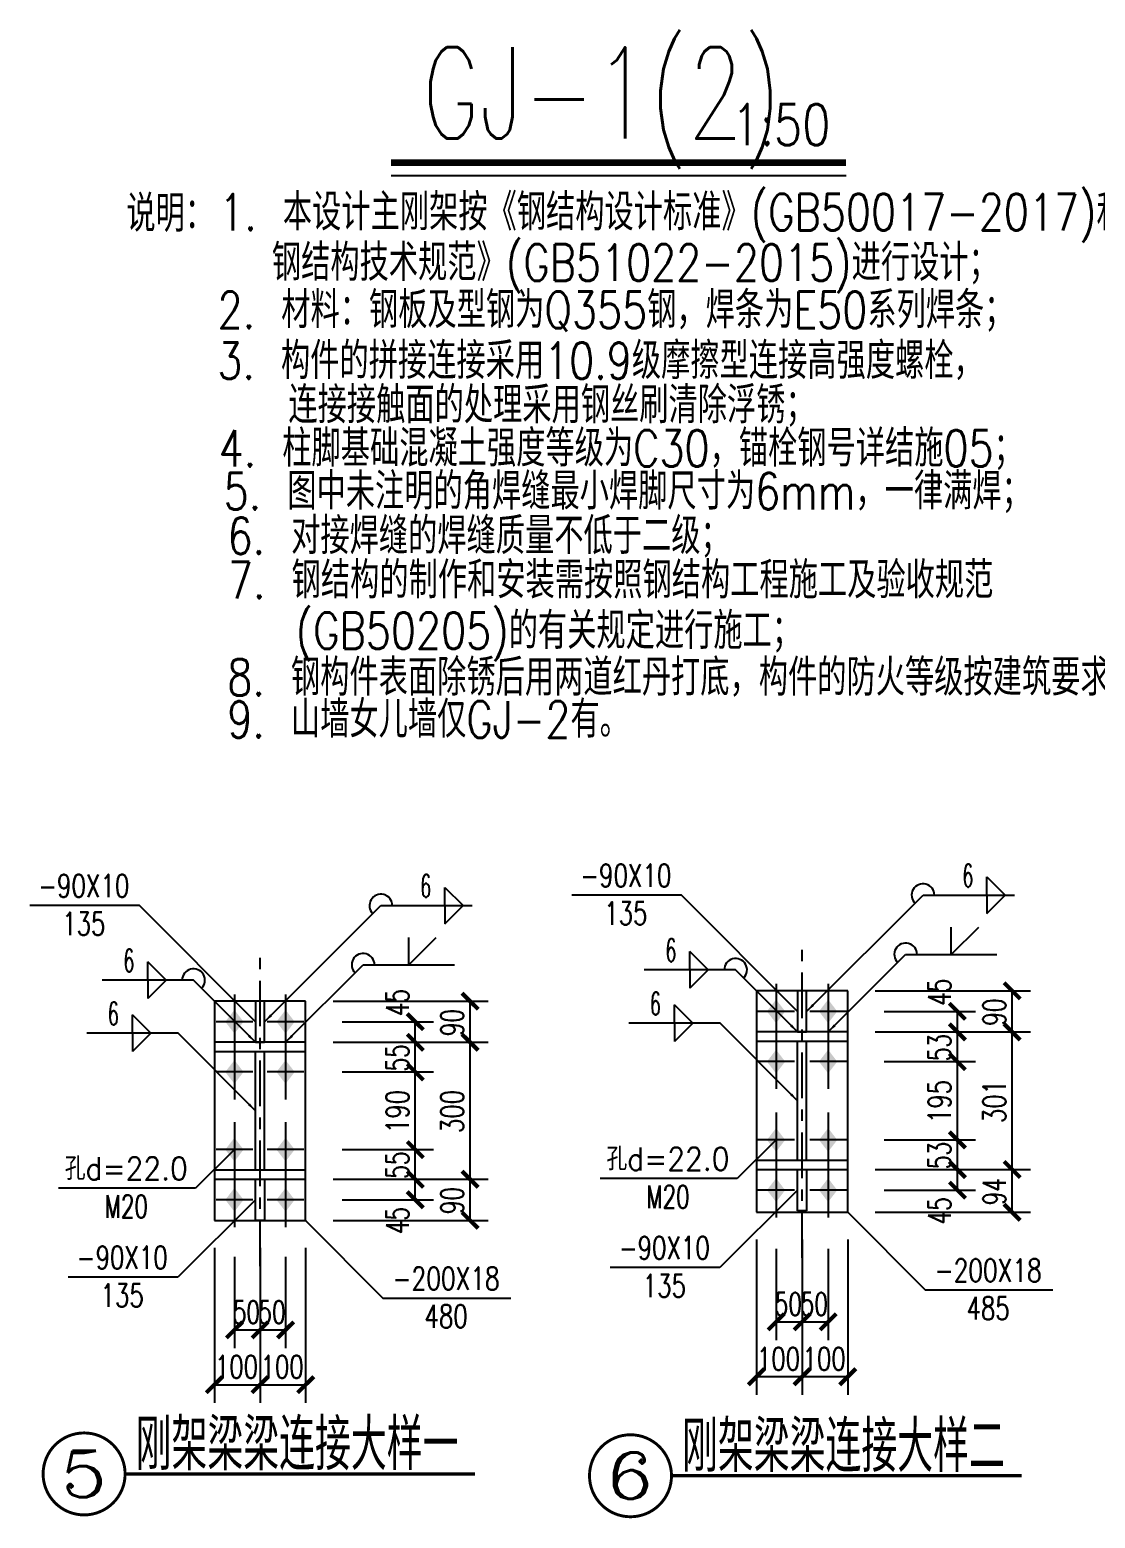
# Model space of a CAD drawing. Extents: x -1389621 to 57380, y -92505 to 283644.
# Drawn here: x -141931 to -127931, y -35307 to -15745 of the extents above; entities that cross this region are included whole.
import ezdxf
from ezdxf.enums import TextEntityAlignment as Align

# ---------------------------------------------------------------- set-up
doc = ezdxf.new("R2010")
doc.units = 0
doc.header["$LTSCALE"] = 100
doc.header["$MEASUREMENT"] = 0
doc.linetypes.add('6', pattern=[8.75, 5, -1.25, 1.25, -1.25])
doc.linetypes.add('DOTE', pattern=[2.42, 2, -0.2, 0.02, -0.2])
doc.layers.get('0').update_dxf_attribs({"linetype": 'CONTINUOUS'})
for name, color, linetype in [('10', 7, 'CONTINUOUS'), ('1000', 2, 'CONTINUOUS'), ('20', 2, 'CONTINUOUS'), ('5图框', 7, 'CONTINUOUS'), ('AXIS', 3, 'CONTINUOUS'), ('DIM', 3, 'CONTINUOUS'), ('DIM_SYMB', 3, 'CONTINUOUS'), ('尺寸标注', 253, 'CONTINUOUS'), ('焊缝标注', 253, 'CONTINUOUS'), ('螺栓孔标注', 253, 'CONTINUOUS'), ('钢板标注', 253, 'CONTINUOUS')]:
    doc.layers.add(name, color=color, linetype=linetype)
doc.layers.add('PUB_TEXT', color=7, linetype='CONTINUOUS', lineweight=15)
doc.styles.add('7MMCN', font='simplex.shx', dxfattribs={"width": 0.7, "height": 1680, "bigfont": 'hztxt.shx'})
doc.styles.add('_HZTXT', font='txt.shx', dxfattribs={"width": 0.7, "bigfont": 'HZTXT.shx'})
doc.styles.add('_TCH_LABEL', font='COMPLEX', dxfattribs={"bigfont": 'GBCBIG'})
doc.styles.add('hztxt', font='txt', dxfattribs={"width": 0.7, "height": 10, "bigfont": 'hztxt.shx'})
doc.styles.get("Standard").update_dxf_attribs({"font": 'txt', "height": 3, "bigfont": 'hztxt'})

# ---------------------------------------------------------------- blocks, each defined once
blk = doc.blocks.new('A$C1A460FD3')
at = {"layer": '10', "color": 7, "linetype": '6'}
blk.add_line((2521, 2742), (2521, 6142), dxfattribs=at)
at = {"layer": '10', "color": 253}
for p, q in [((2241, 5717), (2241, 5117)), ((2801, 5717), (2801, 5117)), ((2441, 5417), (2041, 5417)), ((3001, 5417), (2601, 5417)), ((2241, 5167), (2241, 4567)), ((2801, 5167), (2801, 4567)), ((2441, 4867), (2041, 4867)), ((3001, 4867), (2601, 4867)), ((2241, 4317), (2241, 3717)), ((2801, 4317), (2801, 3717)), ((2441, 4017), (2041, 4017)), ((3001, 4017), (2601, 4017)), ((2241, 3767), (2241, 3167)), ((2801, 3767), (2801, 3167)), ((2441, 3467), (2041, 3467)), ((3001, 3467), (2601, 3467))]:
    blk.add_line(p, q, dxfattribs=at)
at = {"layer": '10', "color": 3}
for p, q in [((3021, 5192), (2021, 5192)), ((2021, 5192), (2021, 5092)), ((2021, 5092), (3021, 5092)), ((2471, 3792), (2471, 5092)), ((2571, 3792), (2571, 5092)), ((3021, 5092), (3021, 5192)), ((3021, 3792), (2021, 3792)), ((2021, 3792), (2021, 3692)), ((3021, 3692), (3021, 3792)), ((2021, 3692), (3021, 3692))]:
    blk.add_line(p, q, dxfattribs=at)
at = {"layer": '10'}
for points in [[(2241, 5547), (2141, 5417), (2341, 5417), (2241, 5287)], [(2801, 5547), (2701, 5417), (2901, 5417), (2801, 5287)], [(2241, 4997), (2141, 4867), (2341, 4867), (2241, 4737)], [(2801, 4997), (2701, 4867), (2901, 4867), (2801, 4737)], [(2241, 4147), (2141, 4017), (2341, 4017), (2241, 3887)], [(2801, 4147), (2701, 4017), (2901, 4017), (2801, 3887)], [(2241, 3597), (2141, 3467), (2341, 3467), (2241, 3337)], [(2801, 3597), (2701, 3467), (2901, 3467), (2801, 3337)]]:
    blk.add_solid(points, dxfattribs=at)
at = {"layer": '1000', "const_width": 36.1, "elevation": -969}
blk.add_lwpolyline([(1044, 465), (4877, 465)], dxfattribs=at)
at = {"layer": '20'}
for p, q in [((3021, 5642), (2021, 5642)), ((2021, 5642), (2021, 3242)), ((2571, 5642), (2471, 5642)), ((2471, 5642), (2471, 5192)), ((2571, 5192), (2571, 5642)), ((3021, 3242), (3021, 5642)), ((2471, 5192), (2571, 5192)), ((2471, 3692), (2571, 3692)), ((2471, 3242), (2471, 3692)), ((2571, 3692), (2571, 3242)), ((2021, 3242), (3021, 3242)), ((2571, 3242), (2471, 3242))]:
    blk.add_line(p, q, dxfattribs=at)
at = {"layer": 'AXIS', "const_width": 32.1, "elevation": -969}
blk.add_lwpolyline([(1044, 465, 1), (146, 465, 1)], format="xyb", close=True, dxfattribs=at)
at = {"layer": '尺寸标注'}
for p, q in [((3321, 5642), (5021, 5642)), ((4821, 5192), (4821, 5642)), ((3421, 5417), (4421, 5417)), ((4221, 5192), (4221, 5417)), ((3321, 5192), (5021, 5192)), ((3321, 5192), (5021, 5192)), ((3421, 5192), (4421, 5192)), ((3421, 5192), (4421, 5192)), ((4221, 4867), (4221, 5192)), ((4821, 3692), (4821, 5192)), ((3421, 4867), (4421, 4867)), ((3421, 4867), (4421, 4867)), ((4221, 4017), (4221, 4867)), ((3421, 4017), (4421, 4017)), ((3421, 4017), (4421, 4017)), ((4221, 3692), (4221, 4017)), ((3321, 3692), (5021, 3692)), ((3321, 3692), (5021, 3692)), ((3421, 3692), (4421, 3692)), ((3421, 3692), (4421, 3692)), ((4221, 3467), (4221, 3692)), ((4821, 3242), (4821, 3692)), ((3421, 3467), (4421, 3467)), ((3321, 3242), (5021, 3242)), ((2021, 2942), (2021, 1242)), ((2521, 2942), (2521, 1242)), ((2521, 2942), (2521, 1242)), ((3021, 2942), (3021, 1242)), ((2241, 2842), (2241, 1842)), ((2521, 2842), (2521, 1842)), ((2521, 2842), (2521, 1842)), ((2801, 2842), (2801, 1842)), ((2241, 2042), (2521, 2042)), ((2521, 2042), (2801, 2042)), ((2021, 1442), (2521, 1442)), ((2521, 1442), (3021, 1442))]:
    blk.add_line(p, q, dxfattribs=at)
at = {"layer": '尺寸标注', "const_width": 45}
for points in [[(4733, 5730), (4910, 5554)], [(4133, 5505), (4310, 5329)], [(4133, 5280), (4310, 5104)], [(4133, 5280), (4310, 5104)], [(4733, 5280), (4910, 5104)], [(4733, 5280), (4910, 5104)], [(4133, 4955), (4310, 4779)], [(4133, 4955), (4310, 4779)], [(4133, 4105), (4310, 3929)], [(4133, 4105), (4310, 3929)], [(4133, 3780), (4310, 3604)], [(4133, 3780), (4310, 3604)], [(4733, 3780), (4910, 3604)], [(4733, 3780), (4910, 3604)], [(4133, 3555), (4310, 3379)], [(4733, 3330), (4910, 3154)], [(2153, 1954), (2330, 2130)], [(2433, 1954), (2610, 2130)], [(2433, 1954), (2610, 2130)], [(2713, 1954), (2890, 2130)], [(1933, 1354), (2110, 1530)], [(2433, 1354), (2610, 1530)], [(2433, 1354), (2610, 1530)], [(2933, 1354), (3110, 1530)]]:
    blk.add_lwpolyline(points, dxfattribs=at)
at = {"layer": '焊缝标注'}
for p, q in [((4545, 6889), (4745, 6689)), ((4545, 6689), (4545, 6889)), ((2571, 5417), (3845, 6689)), ((3845, 6689), (4845, 6689)), ((4545, 6489), (4745, 6689)), ((4545, 6689), (4545, 6489)), ((4150, 6040), (4150, 6340)), ((4150, 6040), (4450, 6340)), ((1493, 5872), (1293, 6072)), ((1293, 5872), (1293, 6072)), ((2801, 5192), (3650, 6040)), ((3650, 6040), (4650, 6040)), ((1793, 5872), (793, 5872)), ((1493, 5872), (1293, 5672)), ((1293, 5872), (1293, 5672)), ((2471, 5192), (1793, 5872)), ((1324, 5292), (1124, 5492)), ((1124, 5292), (1124, 5492)), ((1624, 5292), (624, 5292)), ((1324, 5292), (1124, 5092)), ((1124, 5292), (1124, 5092)), ((2471, 4442), (1624, 5292))]:
    blk.add_line(p, q, dxfattribs=at)
for centre, start, end in [((3845, 6689), 0, 224.9772), ((3650, 6040), 0, 224.9772), ((1793, 5872), 314.9316, 180)]:
    blk.add_arc(centre, 125, start, end, dxfattribs=at)
for points in [[(2571, 5417), (2653, 5477), (2631, 5498)], [(2471, 5192), (2411, 5273), (2390, 5252)], [(2801, 5192), (2883, 5252), (2861, 5273)], [(2471, 4442), (2411, 4523), (2390, 4502)]]:
    blk.add_solid(points, dxfattribs=at)
at = {"layer": '螺栓孔标注'}
for p, q in [((2241, 4017), (1816, 3594)), ((1816, 3594), (316, 3594))]:
    blk.add_line(p, q, dxfattribs=at)
at = {"layer": '螺栓孔标注', "const_width": 10}
blk.add_lwpolyline([(2246, 4017, 1), (2236, 4017, 1), (2246, 4017, 1)], format="xyb", dxfattribs=at)
at = {"layer": '钢板标注'}
for p, q in [((1200, 6691), (0, 6691)), ((2471, 5417), (1200, 6691)), ((2471, 3467), (1621, 2620)), ((3021, 3242), (3867, 2391)), ((1621, 2620), (421, 2620)), ((3867, 2391), (5267, 2391))]:
    blk.add_line(p, q, dxfattribs=at)
at = {"layer": '钢板标注', "const_width": 10}
for points in [[(2476, 5417, 1), (2466, 5417, 1), (2476, 5417, 1)], [(2476, 3467, 1), (2466, 3467, 1), (2476, 3467, 1)], [(3026, 3242, 1), (3016, 3242, 1), (3026, 3242, 1)]]:
    blk.add_lwpolyline(points, format="xyb", dxfattribs=at)
at = {"layer": 'DIM', "style": '7MMCN', "width": 0.7}
blk.add_text('刚架梁梁连接大样一', height=561.2, dxfattribs=at).set_placement((1159, 506, -969))
at = {"layer": 'PUB_TEXT', "color": 4, "linetype": 'DOTE', "style": '_TCH_LABEL', "width": 1.5}
blk.add_text('5', height=508, dxfattribs=at).set_placement((341, 211, -969), (849, 211, -969), align=Align.FIT)
at = {"layer": '尺寸标注'}
for s, width, p, p2 in [('45', 0.91, (4151, 5478), (4151, 5776)), ('90', 0.91, (4751, 5260), (4751, 5557)), ('55', 0.91, (4151, 4872), (4151, 5170)), ('190', 0.9828, (4151, 4197), (4151, 4670)), ('300', 0.91, (4751, 4197), (4751, 4670)), ('55', 0.91, (4151, 3697), (4151, 3995)), ('90', 0.91, (4751, 3310), (4751, 3607)), ('45', 0.91, (4151, 3091), (4151, 3388))]:
    blk.add_text(s, height=250, rotation=90, dxfattribs=dict(at, width=width)).set_placement(p, p2, align=Align.FIT)
for s, width, p, p2 in [('50', 0.909993, (2224, 2112), (2521, 2112)), ('50', 0.909993, (2504, 2112), (2801, 2112)), ('100', 0.982808, (2026, 1512), (2499, 1512)), ('100', 0.982808, (2526, 1512), (2999, 1512))]:
    blk.add_text(s, height=250, dxfattribs=dict(at, width=width)).set_placement(p, p2, align=Align.FIT)
at = {"layer": '焊缝标注'}
for width, p, p2 in [(0.980029, (4275, 6779), (4397, 6779)), (0.97998, (1023, 5962), (1146, 5962)), (0.980029, (854, 5382), (976, 5382))]:
    blk.add_text('6', height=250, dxfattribs=dict(at, width=width)).set_placement(p, p2, align=Align.FIT)
at = {"layer": '螺栓孔标注'}
for s, width, p, p2 in [('孔d=22.0', 1.038077, (384, 3684), (1731, 3684)), ('M20', 0.847248, (821, 3269), (1294, 3269))]:
    blk.add_text(s, height=250, dxfattribs=dict(at, width=width)).set_placement(p, p2, align=Align.FIT)
at = {"layer": '钢板标注'}
for s, width, p, p2 in [('-90X10', 0.894314, (92, 6781), (1090, 6781)), ('135', 0.982808, (355, 6366), (828, 6366)), ('-90X10', 0.894308, (514, 2710), (1511, 2710)), ('-200X18', 0.896616, (3972, 2481), (5145, 2481)), ('135', 0.982795, (776, 2295), (1249, 2295)), ('480', 0.909995, (4322, 2066), (4795, 2066))]:
    blk.add_text(s, height=250, dxfattribs=dict(at, width=width)).set_placement(p, p2, align=Align.FIT)
blk = doc.blocks.new('A$C2D345FEA')
at = {"layer": '10', "color": 7, "linetype": '6'}
blk.add_line((2521, 2851), (2521, 6276), dxfattribs=at)
at = {"layer": '10', "color": 253}
for p, q in [((2236, 5851), (2236, 5251)), ((2806, 5851), (2806, 5251)), ((2436, 5551), (2036, 5551)), ((3006, 5551), (2606, 5551)), ((2236, 5301), (2236, 4701)), ((2806, 5301), (2806, 4701)), ((2436, 5001), (2036, 5001)), ((3006, 5001), (2606, 5001)), ((2236, 4443), (2236, 3843)), ((2806, 4443), (2806, 3843)), ((2436, 4143), (2036, 4143)), ((3006, 4143), (2606, 4143)), ((2236, 3893), (2236, 3293)), ((2806, 3893), (2806, 3293)), ((2436, 3593), (2036, 3593)), ((3006, 3593), (2606, 3593))]:
    blk.add_line(p, q, dxfattribs=at)
at = {"layer": '10', "color": 3}
for p, q in [((3021, 5326), (2021, 5326)), ((2021, 5326), (2021, 5226)), ((2021, 5226), (3021, 5226)), ((2471, 3918), (2471, 5226)), ((2571, 3918), (2571, 5226)), ((3021, 5226), (3021, 5326)), ((3021, 3918), (2021, 3918)), ((2021, 3918), (2021, 3818)), ((3021, 3818), (3021, 3918)), ((2021, 3818), (3021, 3818))]:
    blk.add_line(p, q, dxfattribs=at)
at = {"layer": '10'}
for points in [[(2236, 5681), (2136, 5551), (2336, 5551), (2236, 5421)], [(2806, 5681), (2706, 5551), (2906, 5551), (2806, 5421)], [(2236, 5131), (2136, 5001), (2336, 5001), (2236, 4871)], [(2806, 5131), (2706, 5001), (2906, 5001), (2806, 4871)], [(2236, 4273), (2136, 4143), (2336, 4143), (2236, 4013)], [(2806, 4273), (2706, 4143), (2906, 4143), (2806, 4013)], [(2236, 3723), (2136, 3593), (2336, 3593), (2236, 3463)], [(2806, 3723), (2706, 3593), (2906, 3593), (2806, 3463)]]:
    blk.add_solid(points, dxfattribs=at)
at = {"layer": '1000', "const_width": 36.1, "elevation": -969}
blk.add_lwpolyline([(1091, 465), (4924, 465)], dxfattribs=at)
at = {"layer": '20'}
for p, q in [((3021, 5776), (2021, 5776)), ((2021, 5776), (2021, 3351)), ((2571, 5776), (2471, 5776)), ((2471, 5776), (2471, 5326)), ((2571, 5326), (2571, 5776)), ((3021, 3351), (3021, 5776)), ((2471, 5326), (2571, 5326)), ((2471, 3818), (2571, 3818)), ((2471, 3368), (2471, 3818)), ((2571, 3818), (2571, 3368)), ((2021, 3351), (3021, 3351)), ((2571, 3368), (2471, 3368))]:
    blk.add_line(p, q, dxfattribs=at)
at = {"layer": 'AXIS', "const_width": 32.1, "elevation": -969}
blk.add_lwpolyline([(1091, 465, 1), (193, 465, 1)], format="xyb", close=True, dxfattribs=at)
at = {"layer": '尺寸标注'}
for p, q in [((3321, 5776), (5021, 5776)), ((4821, 5326), (4821, 5776)), ((3421, 5551), (4421, 5551)), ((4221, 5326), (4221, 5551)), ((3321, 5326), (5021, 5326)), ((3321, 5326), (5021, 5326)), ((3421, 5326), (4421, 5326)), ((3421, 5326), (4421, 5326)), ((4221, 5001), (4221, 5326)), ((4821, 3818), (4821, 5326)), ((3421, 5001), (4421, 5001)), ((3421, 5001), (4421, 5001)), ((4221, 4143), (4221, 5001)), ((3421, 4143), (4421, 4143)), ((3421, 4143), (4421, 4143)), ((4221, 3818), (4221, 4143)), ((3321, 3818), (5021, 3818)), ((3321, 3818), (5021, 3818)), ((3421, 3818), (4421, 3818)), ((3421, 3818), (4421, 3818)), ((4221, 3593), (4221, 3818)), ((4821, 3351), (4821, 3818)), ((3421, 3593), (4421, 3593)), ((3321, 3351), (5021, 3351)), ((2021, 3051), (2021, 1351)), ((2236, 2951), (2236, 1951)), ((2521, 3051), (2521, 1351)), ((2521, 3051), (2521, 1351)), ((2521, 2951), (2521, 1951)), ((2521, 2951), (2521, 1951)), ((2806, 2951), (2806, 1951)), ((3021, 3051), (3021, 1351)), ((2236, 2151), (2521, 2151)), ((2521, 2151), (2806, 2151)), ((2021, 1551), (2521, 1551)), ((2521, 1551), (3021, 1551))]:
    blk.add_line(p, q, dxfattribs=at)
at = {"layer": '尺寸标注', "const_width": 45}
for points in [[(4733, 5864), (4910, 5687)], [(4133, 5639), (4310, 5462)], [(4133, 5414), (4310, 5237)], [(4133, 5414), (4310, 5237)], [(4733, 5414), (4910, 5237)], [(4733, 5414), (4910, 5237)], [(4133, 5089), (4310, 4912)], [(4133, 5089), (4310, 4912)], [(4133, 4232), (4310, 4055)], [(4133, 4232), (4310, 4055)], [(4133, 3907), (4310, 3730)], [(4133, 3907), (4310, 3730)], [(4733, 3907), (4910, 3730)], [(4733, 3907), (4910, 3730)], [(4133, 3682), (4310, 3505)], [(4733, 3439), (4910, 3262)], [(2148, 2062), (2325, 2239)], [(2433, 2062), (2610, 2239)], [(2433, 2062), (2610, 2239)], [(2718, 2062), (2895, 2239)], [(1933, 1462), (2110, 1639)], [(2433, 1462), (2610, 1639)], [(2433, 1462), (2610, 1639)], [(2933, 1462), (3110, 1639)]]:
    blk.add_lwpolyline(points, dxfattribs=at)
at = {"layer": '焊缝标注'}
for p, q in [((4545, 7023), (4745, 6823)), ((4545, 6823), (4545, 7023)), ((2571, 5551), (3845, 6823)), ((3845, 6823), (4845, 6823)), ((4545, 6623), (4745, 6823)), ((4545, 6823), (4545, 6623)), ((4155, 6174), (4155, 6474)), ((4155, 6174), (4455, 6474)), ((1493, 6005), (1293, 6205)), ((1293, 6005), (1293, 6205)), ((2806, 5326), (3655, 6174)), ((3655, 6174), (4655, 6174)), ((1793, 6005), (793, 6005)), ((1493, 6005), (1293, 5805)), ((1293, 6005), (1293, 5805)), ((2471, 5326), (1793, 6005)), ((1324, 5422), (1124, 5622)), ((1124, 5422), (1124, 5622)), ((1624, 5422), (624, 5422)), ((1324, 5422), (1124, 5222)), ((1124, 5422), (1124, 5222)), ((2471, 4572), (1624, 5422))]:
    blk.add_line(p, q, dxfattribs=at)
for centre, start, end in [((3845, 6823), 0, 224.9772), ((3655, 6174), 0, 224.9772), ((1793, 6005), 314.9316, 180)]:
    blk.add_arc(centre, 125, start, end, dxfattribs=at)
for points in [[(2571, 5551), (2653, 5611), (2631, 5632)], [(2471, 5326), (2411, 5407), (2390, 5386)], [(2806, 5326), (2888, 5386), (2866, 5407)], [(2471, 4572), (2411, 4653), (2390, 4632)]]:
    blk.add_solid(points, dxfattribs=at)
at = {"layer": '螺栓孔标注'}
for p, q in [((2236, 4143), (1811, 3720)), ((1811, 3720), (311, 3720))]:
    blk.add_line(p, q, dxfattribs=at)
at = {"layer": '螺栓孔标注', "const_width": 10}
blk.add_lwpolyline([(2241, 4143, 1), (2231, 4143, 1), (2241, 4143, 1)], format="xyb", dxfattribs=at)
at = {"layer": '钢板标注'}
for p, q in [((1200, 6825), (0, 6825)), ((2471, 5551), (1200, 6825)), ((2471, 3593), (1621, 2746)), ((3021, 3351), (3867, 2500)), ((1621, 2746), (421, 2746)), ((3867, 2500), (5267, 2500))]:
    blk.add_line(p, q, dxfattribs=at)
at = {"layer": '钢板标注', "const_width": 10}
for points in [[(2476, 5551, 1), (2466, 5551, 1), (2476, 5551, 1)], [(2476, 3593, 1), (2466, 3593, 1), (2476, 3593, 1)], [(3026, 3351, 1), (3016, 3351, 1), (3026, 3351, 1)]]:
    blk.add_lwpolyline(points, format="xyb", dxfattribs=at)
at = {"layer": 'DIM', "style": '7MMCN', "width": 0.7}
blk.add_text('刚架梁梁连接大样二', height=561.2, dxfattribs=at).set_placement((1206, 506, -969))
at = {"layer": 'PUB_TEXT', "color": 4, "linetype": 'DOTE', "style": '_TCH_LABEL', "width": 1.5}
blk.add_text('6', height=508, dxfattribs=at).set_placement((388, 211, -969), (896, 211, -969), align=Align.FIT)
at = {"layer": '尺寸标注'}
for s, width, p, p2 in [('45', 0.91, (4151, 5612), (4151, 5909)), ('90', 0.91, (4751, 5393), (4751, 5691)), ('53', 0.91, (4151, 5006), (4151, 5303)), ('195', 0.9828, (4151, 4327), (4151, 4799)), ('301', 1.092, (4751, 4327), (4751, 4799)), ('53', 0.91, (4151, 3823), (4151, 4121)), ('94', 0.884, (4751, 3427), (4751, 3724)), ('45', 0.91, (4151, 3217), (4151, 3515))]:
    blk.add_text(s, height=250, rotation=90, dxfattribs=dict(at, width=width)).set_placement(p, p2, align=Align.FIT)
for s, width, p, p2 in [('50', 0.909993, (2221, 2221), (2519, 2221)), ('50', 0.910011, (2506, 2221), (2804, 2221)), ('100', 0.982808, (2026, 1621), (2499, 1621)), ('100', 0.982808, (2526, 1621), (2999, 1621))]:
    blk.add_text(s, height=250, dxfattribs=dict(at, width=width)).set_placement(p, p2, align=Align.FIT)
at = {"layer": '焊缝标注'}
for width, p, p2 in [(0.980029, (4275, 6913), (4397, 6913)), (0.97998, (1023, 6095), (1146, 6095)), (0.980029, (854, 5512), (976, 5512))]:
    blk.add_text('6', height=250, dxfattribs=dict(at, width=width)).set_placement(p, p2, align=Align.FIT)
at = {"layer": '螺栓孔标注'}
for s, width, p, p2 in [('孔d=22.0', 1.038077, (379, 3810), (1726, 3810)), ('M20', 0.847248, (816, 3395), (1289, 3395))]:
    blk.add_text(s, height=250, dxfattribs=dict(at, width=width)).set_placement(p, p2, align=Align.FIT)
at = {"layer": '钢板标注'}
for s, width, p, p2 in [('-90X10', 0.894314, (92, 6915), (1090, 6915)), ('135', 0.982808, (355, 6500), (828, 6500)), ('-90X10', 0.894308, (514, 2836), (1511, 2836)), ('-200X18', 0.896616, (3972, 2590), (5145, 2590)), ('135', 0.982795, (776, 2421), (1249, 2421)), ('485', 0.909995, (4322, 2175), (4795, 2175))]:
    blk.add_text(s, height=250, dxfattribs=dict(at, width=width)).set_placement(p, p2, align=Align.FIT)

msp = doc.modelspace()

# ---------------------------------------------------------------- linework, layer by layer
at = {"layer": 'DIM_SYMB', "const_width": 84.046, "elevation": 237.719}
msp.add_lwpolyline([(-137183.603, -17491.634), (-131204.846, -17491.634)], dxfattribs=at)
at = {"layer": 'DIM_SYMB', "elevation": 237.719}
msp.add_lwpolyline([(-137183.603, -17659.726), (-131204.846, -17659.726)], dxfattribs=at)

# ---------------------------------------------------------------- block references
at = {"layer": '10', "ltscale": 100, "xscale": 1.200000000000728, "yscale": 1.199999999999818, "zscale": 1.2}
for name, p in [('A$C2D345FEA', (-134808.069, -35306.596)), ('A$C1A460FD3', (-141931.177, -35282.24))]:
    msp.add_blockref(name, p, dxfattribs=at)

# ---------------------------------------------------------------- texts
at = {"style": 'hztxt', "width": 0.8}
msp.add_text('1:50', height=540.297, dxfattribs=at).set_placement((-132707.798, -17262.955, 237.719))
at = {"layer": '5图框', "style": 'hztxt', "width": 0.7}
msp.add_text('GJ-1(2)', height=1200.66, dxfattribs=at).set_placement((-136775.126, -17174.298, 237.719))
at = {"layer": 'PUB_TEXT', "color": 7, "style": '_HZTXT', "width": 0.8}
for s, height, p in [('说明：', 480.264, (-140661.629, -18399.483)), ('1. 本设计主刚架按《钢结构设计标准》(GB50017-2017)和《门式刚架轻型房屋', 480.26401, (-139442.159, -18381.473)), ('钢结构技术规范》(GB51022-2015)进行设计；', 480.26401, (-138749.933, -19044.546)), ('2. 材料：钢板及型钢为Q355钢，焊条为E50系列焊条；', 480.26401, (-139462.97, -19666.763)), ('3. 构件的拼接连接采用10.9级摩擦型连接高强度螺栓，', 480.26401, (-139466.572, -20334.103)), ('  连接接触面的处理采用钢丝刷清除浮锈；', 480.26401, (-139217.636, -20916.34)), ('4. 柱脚基础混凝土强度等级为C30，锚栓钢号详结施05；', 480.26401, (-139449.763, -21485.165)), ('5. 图中未注明的角焊缝最小焊脚尺寸为6mm，一律满焊；', 480.26401, (-139383.567, -22049.661)), ('6. 对接焊缝的焊缝质量不低于二级；', 480.26401, (-139333.432, -22635.83)), ('7. 钢结构的制作和安装需按照钢结构工程施工及验收规范', 480.26401, (-139327.029, -23218.111)), ('  (GB50205)的有关规定进行施工；', 480.26401, (-139122.116, -23882.92)), ('8. 钢构件表面除锈后用两道红丹打底，构件的防火等级按建筑要求处理。', 480.26401, (-139335.834, -24495.899)), ('9. 山墙女儿墙仅GJ-2有。', 480.26401, (-139335.834, -25048.289))]:
    msp.add_text(s, height=height, dxfattribs=at).set_placement(p)

doc.saveas('drawing.dxf')
